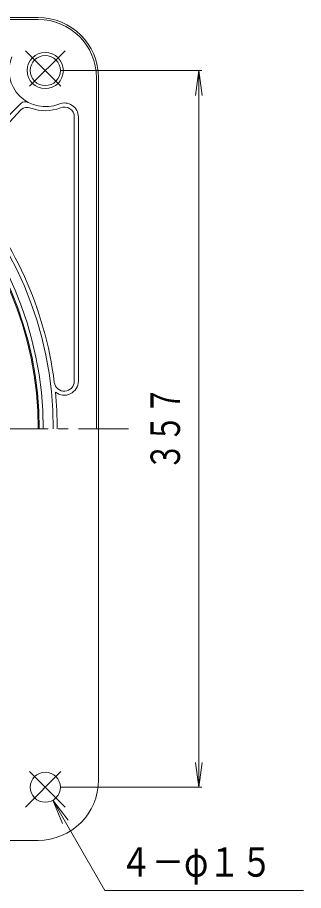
# Model space of a CAD drawing. Units: millimetres, scale not verified. Extents: x -491 to 384, y -667 to 704.
# Drawn here: x 111.4 to 253.8, y 33.9 to 468.9 of the extents above; entities that cross this region are included whole.
import ezdxf
from ezdxf.enums import TextEntityAlignment as Align

# ---------------------------------------------------------------- set-up
doc = ezdxf.new("R2010")
doc.units = ezdxf.units.MM
doc.header["$LTSCALE"] = 5
doc.linetypes.add('CHAIN1', pattern=[8, 5, -1, 1, -1])
for name, color, linetype, lineweight in [('1-1_1-1ﾚｲﾔ', 2, 'Continuous', 18), ('1-2_1-2ﾚｲﾔ', 3, 'Continuous', 18), ('1-4_1-4ﾚｲﾔ', 7, 'Continuous', 18)]:
    doc.layers.add(name, color=color, linetype=linetype, lineweight=lineweight)
doc.styles.add('ＭＳ ゴシック', font='')
doc.styles.get('ＭＳ ゴシック').set_extended_font_data('MS Gothic')

msp = doc.modelspace()

# ---------------------------------------------------------------- linework, layer by layer
at = {"layer": '1-1_1-1ﾚｲﾔ'}
for p, q in [((-228.312, 468.851), (121.688, 468.851)), ((121.688, 467.851), (-228.312, 467.851)), ((150.689, 263.852), (150.689, 438.851)), ((151.689, 88.851), (151.689, 438.851)), ((80.065, 392.986), (113.115, 426.036)), ((113.024, 422.886), (85.103, 392.626)), ((139.689, 287.648), (139.689, 419.249)), ((141.689, 287.648), (141.689, 419.249)), ((-228.312, 58.851), (121.688, 58.851))]:
    msp.add_line(p, q, dxfattribs=at)
at = {"layer": '1-1_1-1ﾚｲﾔ', "linetype": 'CHAIN1'}
for p, q in [((115.352, 452.26), (135.098, 432.514)), ((135.098, 452.26), (115.352, 432.514)), ((115.352, 75.443), (135.098, 95.189)), ((135.098, 75.443), (115.352, 95.189))]:
    msp.add_line(p, q, dxfattribs=at)
at = {"layer": '1-1_1-1ﾚｲﾔ'}
for centre, radius in [((125.224, 442.388), 9), ((125.224, 442.388), 7.5), ((125.225, 85.316), 7.5)]:
    msp.add_circle(centre, radius, dxfattribs=at)
for centre, radius, start, end in [((121.688, 438.851), 30, 0, 90), ((121.688, 438.851), 29, 0, 90), ((125.224, 442.388), 18, 157.75536, 292.2459), ((-53.311, 263.852), 182.5, 0, 180), ((-53.311, 263.852), 177.5, 0, 180), ((-53.311, 263.852), 175.5, 0, 180), ((115.236, 423.915), 3, 61.60138, 135.00084), ((116.24, 419.058), 5, 68.93755, 130.03401), ((125.224, 442.388), 20, 248.93819, 292.24554), ((134.689, 419.249), 7, 0, 112.24596), ((134.689, 419.249), 5, 0, 112.24608), ((-53.311, 263.852), 184.5, 7.21391, 41.42616), ((134.689, 287.648), 5, 187.21382, 0), ((134.689, 287.648), 7, 230.88385, 0), ((-53.311, 263.852), 184.5, 0, 5.71271), ((121.688, 88.851), 30, 270, 0)]:
    msp.add_arc(centre, radius, start, end, dxfattribs=at)
at = {"layer": '1-2_1-2ﾚｲﾔ', "linetype": 'CHAIN1'}
msp.add_line((166.689, 263.852), (-273.31, 263.852), dxfattribs=at)
at = {"layer": '1-2_1-2ﾚｲﾔ'}
msp.add_arc((-53.311, 263.852), 175, 0, 180, dxfattribs=at)
at = {"layer": '1-4_1-4ﾚｲﾔ'}
for p, q in [((132.725, 442.387), (203.189, 442.387)), ((201.689, 442.387), (200.057, 429.994)), ((201.689, 85.316), (201.689, 442.387)), ((201.689, 442.387), (203.32, 429.994)), ((201.689, 85.316), (200.057, 97.709)), ((201.689, 85.316), (203.32, 97.709)), ((132.725, 85.316), (203.189, 85.316)), ((128.975, 78.821), (136.585, 68.904)), ((128.975, 78.821), (133.759, 67.273)), ((128.975, 78.821), (154.939, 33.851)), ((154.939, 33.851), (253.786, 33.851))]:
    msp.add_line(p, q, dxfattribs=at)

# ---------------------------------------------------------------- texts
at = {"layer": '1-4_1-4ﾚｲﾔ', "color": 3, "style": 'ＭＳ ゴシック', "width": 0.7}
msp.add_text('３５７', height=14.66, rotation=90, dxfattribs=at).set_placement((196.689, 243.102), align=Align.BOTTOM_LEFT)
at = {"layer": '1-4_1-4ﾚｲﾔ', "color": 6, "style": 'ＭＳ ゴシック', "width": 0.8}
msp.add_text('４－φ１５', height=14.66, dxfattribs=at).set_placement((162.303, 36.351), align=Align.BOTTOM_LEFT)

doc.saveas('drawing.dxf')
